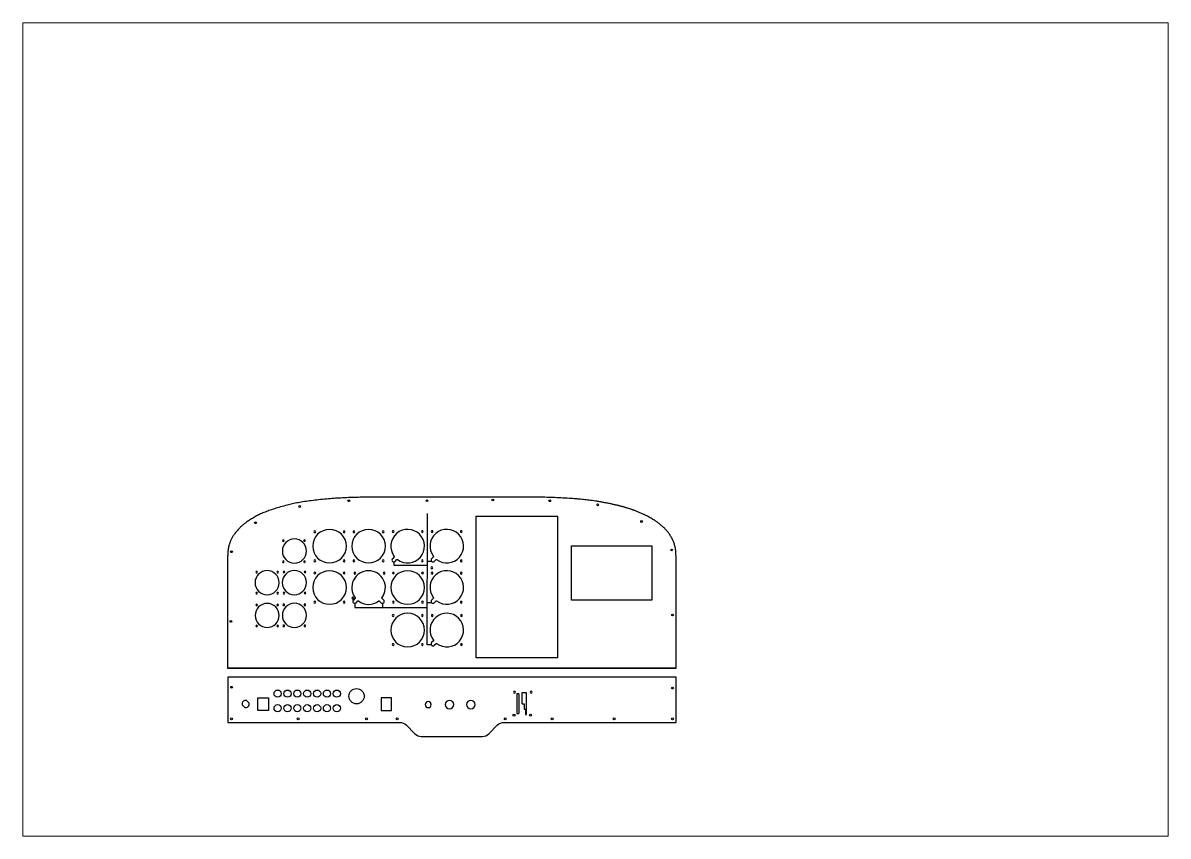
# Paper-space layout 'Layout2' of a CAD drawing. Header units: metres. Extents: x 45.34 to 46.5, y 71.67 to 72.5.
# The model-space entities are those that its viewports show. They can reach past a viewport. Long polylines and large blocks are cut down to what shows.
import ezdxf

# ---------------------------------------------------------------- set-up
doc = ezdxf.new("R2010")
doc.units = ezdxf.units.M
doc.layers.add('Default Layer', color=7, linetype='Continuous', lineweight=30)

# ---------------------------------------------------------------- blocks, each defined once
blk = doc.blocks.new('lowerpanel')
at = {"layer": 'Default Layer', "color": 18, "lineweight": 30, "true_color": 0x000000}
for points in [[(493.6, -88.5), (-506.4, -88.5), (-506.4, -88.5), (-506.4, -103.9), (-506.4, -103.9), (-506.4, -187.9), (-506.4, -187.9, 0.414212), (-504.9, -189.4), (-504.9, -189.4), (-122.2, -189.4), (-122.2, -189.4, -0.172809), (-108.1, -194.3), (-108.1, -194.3), (-88.7, -214.7), (-88.7, -214.7, 0.198912), (-74.6, -220.5), (-74.6, -220.5), (61.7, -220.5), (61.7, -220.5, 0.198912), (75.8, -214.7), (75.8, -214.7), (95.2, -194.3), (95.2, -194.3, -0.172809), (109.4, -189.4), (109.4, -189.4), (492.1, -189.4), (492.1, -189.4, 0.198916), (493.1, -189), (493.1, -189, 0.198916), (493.6, -187.9), (493.6, -187.9), (493.6, -103.9), (493.6, -103.9), (493.6, -88.5)], [(157.5, -170.4, 0.414214), (158.5, -171.4), (158.5, -171.4), (159.3, -171.4), (159.3, -171.4, 0.414214), (160.3, -170.4), (160.3, -170.4), (160.3, -123.4), (160.3, -123.4), (149.3, -123.4), (149.3, -123.4), (149.3, -146.4), (149.3, -146.4, 0.414214), (150.3, -147.4), (150.3, -147.4), (154.8, -147.4), (154.8, -147.4), (154.8, -159.4), (154.8, -159.4), (157.5, -159.4), (157.5, -159.4), (157.5, -170.4)], [(-474.2, -149.8), (-468.2, -155.9), (-468.2, -155.9, 0.257667), (-460.7, -153.7), (-460.7, -153.7, 0.257667), (-458.6, -146.3), (-458.6, -146.3), (-464.6, -140.3), (-464.6, -140.3, 0.257667), (-472.1, -142.4), (-472.1, -142.4, 0.257667), (-474.2, -149.8)]]:
    blk.add_lwpolyline(points, format="xyb", dxfattribs=at)
for points in [[(138.2, -168.4), (138.2, -168.6), (138.3, -168.8), (138.5, -168.9), (138.7, -169.1), (138.7, -169.1), (139, -169.2), (139.3, -169.3), (139.7, -169.4), (140, -169.4), (140, -169.4), (141.4, -169.4), (141.4, -169.4), (141.8, -169.4), (142.1, -169.3), (142.4, -169.2), (142.7, -169.1), (142.9, -168.9), (143.1, -168.8), (143.2, -168.6), (143.3, -168.4), (143.3, -168.4), (143.3, -126.4), (143.3, -126.4), (143.2, -126.2), (143.1, -126), (142.9, -125.8), (142.7, -125.7), (142.4, -125.5), (142.1, -125.5), (141.8, -125.4), (141.4, -125.4), (141.4, -125.4), (140, -125.4), (140, -125.4), (139.7, -125.4), (139.3, -125.5), (139, -125.5), (138.7, -125.7), (138.7, -125.7), (138.5, -125.8), (138.3, -126), (138.2, -126.2), (138.2, -126.4), (138.2, -126.4), (138.2, -168.4)], [(-163.8, -162.2), (-152.3, -162.2), (-152.3, -162.2), (-140.8, -162.2), (-140.8, -162.2), (-140.8, -134), (-140.8, -134), (-152.3, -134), (-152.3, -134), (-163.8, -134), (-163.8, -134), (-163.8, -162.2)]]:
    blk.add_lwpolyline(points, dxfattribs=at)
at = {"layer": 'Default Layer', "color": 18, "lineweight": 30, "true_color": 0x000000, "extrusion": (0, 0, -1)}
blk.add_lwpolyline([(427.3, -134), (415.7, -134), (415.7, -134), (415.7, -162.2), (415.7, -162.2), (427.3, -162.2), (427.3, -162.2), (438.8, -162.2), (438.8, -162.2), (438.8, -134), (438.8, -134), (427.3, -134)], dxfattribs=at)
at = {"layer": 'Default Layer', "color": 18, "lineweight": 30, "true_color": 0x000000}
for centre, radius in [((-497.6, -110.8), 2), ((-395, -124.9), 8), ((-373, -124.9), 8), ((-351, -124.9), 8), ((-329, -124.9), 8), ((-307, -124.9), 8), ((-285, -124.9), 8), ((-263, -124.9), 8), ((-218.9, -130.8), 17), ((485.6, -112.5), 2), ((-395, -157.5), 8), ((-373, -157.5), 8), ((-351, -157.5), 8), ((-329, -157.5), 8), ((-307, -157.5), 8), ((-285, -157.5), 8), ((-263, -157.5), 8), ((132.1, -173.1), 2.25), ((169.1, -173.1), 2.25), ((-498, -181), 2.1), ((-349.1, -181), 2.1), ((-196.9, -181), 2.1), ((-128.6, -181), 2.1), ((112.8, -181.2), 2.1), ((217.1, -181.3), 2.1), ((355.3, -181.3), 2.1), ((485.6, -181.3), 2.1)]:
    blk.add_circle(centre, radius, dxfattribs=at)
at = {"layer": 'Default Layer', "color": 18, "lineweight": 30, "true_color": 0x000000, "extrusion": (0, 0, -1)}
for centre, radius in [((-133.5, -121.7), 2.25), ((-170.5, -121.7), 2.25), ((59.2, -149.4), 6.75), ((11.8, -149.4), 9.5), ((-35.7, -149.4), 9.5)]:
    blk.add_circle(centre, radius, dxfattribs=at)

msp = doc.modelspace()

# ---------------------------------------------------------------- linework, layer by layer
at = {"layer": 'Default Layer', "color": 18, "lineweight": 30, "true_color": 0x000000}
for p, q in [((-18.4, 28.7), (-28, 28.7)), ((-128, -64.8), (-128, -74.5)), ((-18.4, -63.5), (-28, -63.5)), ((526.8, -209.1), (-473.2, -209.1))]:
    msp.add_line(p, q, dxfattribs=at)
for points in [[(526.8, -209.1), (526.8, -193.1), (526.8, -193.1), (526.8, -180.1), (526.8, -180.1), (526.8, 27.6), (526.8, 27.6), (526.8, 40.3), (526.8, 40.3), (526.8, 41.4), (526.7, 42.6), (526.7, 43.7), (526.6, 44.8), (526.6, 45.9), (526.5, 46.9), (526.5, 47.9), (526.4, 48.9), (526.4, 49.9), (526.3, 50.8), (526.2, 51.6), (526.2, 52.4), (526.1, 53.1), (526, 53.8), (525.9, 54.4), (525.9, 54.4), (525.6, 56.2), (525.3, 57.9), (525, 59.5), (524.7, 61), (524.3, 62.5), (524, 63.9), (523.7, 65.2), (523.3, 66.5), (523, 67.6), (522.6, 68.8), (522.3, 69.8), (521.9, 70.8), (521.6, 71.7), (521.3, 72.6), (520.9, 73.4), (520.9, 73.4), (520, 75.4), (519, 77.5), (518, 79.4), (516.9, 81.3), (515.9, 83.2), (514.8, 85), (513.7, 86.7), (512.6, 88.4), (511.5, 90), (510.4, 91.6), (509.3, 93), (508.2, 94.5), (507.1, 95.8), (506, 97.1), (505, 98.3), (503.9, 99.5), (502.9, 100.6), (501.8, 101.6), (500.8, 102.6), (500.8, 102.6), (499.2, 104.1), (497.6, 105.5), (496.1, 106.9), (494.6, 108.2), (493.1, 109.5), (491.7, 110.7), (490.3, 111.8), (489, 112.9), (487.6, 113.9), (486.4, 114.9), (485.1, 115.8), (483.9, 116.7), (482.8, 117.5), (481.7, 118.3), (480.6, 119.1), (479.5, 119.8), (478.5, 120.4), (477.5, 121), (477.5, 121), (475.4, 122.4), (473.2, 123.7), (471.1, 124.9), (469.1, 126.1), (467.1, 127.2), (465.1, 128.3), (463.3, 129.3), (461.4, 130.3), (459.7, 131.2), (457.9, 132), (456.3, 132.9), (454.7, 133.6), (453.1, 134.3), (451.6, 135), (450.2, 135.6), (450.2, 135.6), (448.3, 136.5), (446.4, 137.3), (444.6, 138), (442.9, 138.7), (441.2, 139.4), (439.6, 140), (438.1, 140.6), (436.6, 141.2), (435.2, 141.8), (433.8, 142.3), (432.5, 142.7), (431.3, 143.2), (430.1, 143.6), (429, 144), (427.9, 144.3), (427.9, 144.3), (426.1, 144.9), (424.4, 145.5), (422.7, 146.1), (421.1, 146.6), (419.6, 147.1), (418, 147.5), (416.6, 148), (415.1, 148.4), (413.7, 148.9), (412.3, 149.3), (411, 149.7), (409.6, 150), (408.3, 150.4), (406.9, 150.8), (406.9, 150.8), (405.7, 151.1), (404.5, 151.4), (403.3, 151.7), (402, 152.1), (400.8, 152.4), (399.5, 152.7), (398.2, 153), (396.8, 153.4), (395.5, 153.7), (394, 154), (392.6, 154.4), (391.1, 154.7), (389.5, 155.1), (387.9, 155.5), (386.2, 155.9), (384.4, 156.3), (384.4, 156.3), (382.5, 156.7), (380.5, 157), (378.6, 157.4), (376.7, 157.8), (374.8, 158.2), (372.9, 158.5), (371, 158.9), (369.2, 159.2), (367.4, 159.6), (365.6, 159.9), (363.9, 160.2), (362.2, 160.6), (360.5, 160.9), (358.9, 161.2), (357.4, 161.4), (355.9, 161.7), (354.4, 161.9), (353.1, 162.2), (351.8, 162.4), (350.5, 162.6), (350.5, 162.6), (346.9, 163.1), (343.3, 163.6), (339.8, 164.1), (336.4, 164.6), (333, 165), (329.7, 165.4), (326.5, 165.8), (323.3, 166.2), (320.1, 166.5), (317.1, 166.8), (314, 167.1), (311.1, 167.4), (308.1, 167.7), (305.3, 167.9), (302.4, 168.1), (299.6, 168.4), (296.9, 168.6), (294.2, 168.7), (291.5, 168.9), (288.9, 169.1), (288.9, 169.1), (284.1, 169.4), (279.4, 169.7), (274.7, 169.9), (270.1, 170.2), (265.5, 170.4), (261, 170.6), (256.5, 170.8), (252.1, 171), (247.6, 171.1), (243.2, 171.3), (238.9, 171.4), (234.5, 171.6), (230.2, 171.7), (225.8, 171.8), (225.8, 171.8), (210.4, 172.2), (210.4, 172.2), (110, 172.2), (110, 172.2), (6.9, 172.2), (6.9, 172.2), (-155.2, 172.2), (-155.2, 172.2), (-159.2, 172.1), (-163.1, 172), (-167, 171.9), (-170.8, 171.8), (-174.7, 171.7), (-178.5, 171.6), (-182.2, 171.5), (-185.9, 171.4), (-189.6, 171.2), (-193.2, 171.1), (-196.8, 171), (-200.3, 170.9), (-203.8, 170.8), (-207.3, 170.6), (-210.6, 170.5), (-214, 170.3), (-217.2, 170.2), (-220.4, 170), (-223.6, 169.9), (-226.7, 169.7), (-229.7, 169.5), (-232.6, 169.4), (-235.5, 169.2), (-238.3, 169), (-241.1, 168.8), (-243.8, 168.5), (-243.8, 168.5), (-248.4, 168.1), (-252.9, 167.7), (-257.4, 167.3), (-261.8, 166.9), (-266.1, 166.4), (-270.4, 166), (-274.6, 165.5), (-278.7, 165), (-282.7, 164.5), (-286.6, 164), (-290.5, 163.5), (-294.4, 163), (-298.1, 162.4), (-301.8, 161.9), (-305.4, 161.3), (-308.9, 160.7), (-312.4, 160.1), (-315.8, 159.5), (-319.1, 158.9), (-322.4, 158.2), (-325.6, 157.6), (-328.7, 156.9), (-331.8, 156.2), (-334.8, 155.5), (-337.7, 154.8), (-340.6, 154.1), (-340.6, 154.1), (-344.4, 153.1), (-348.1, 152.1), (-351.7, 151.1), (-355.3, 150.1), (-358.8, 149.1), (-362.2, 148.1), (-365.5, 147.1), (-368.8, 146.1), (-371.9, 145.1), (-375, 144), (-378.1, 143), (-381, 142), (-383.9, 140.9), (-386.7, 139.9), (-389.4, 138.8), (-392.1, 137.7), (-394.6, 136.6), (-397.1, 135.6), (-399.6, 134.5), (-401.9, 133.3), (-404.2, 132.2), (-406.4, 131.1), (-408.5, 129.9), (-408.5, 129.9), (-411, 128.6), (-413.4, 127.2), (-415.7, 125.9), (-418, 124.5), (-420.2, 123.2), (-422.3, 121.9), (-424.4, 120.6), (-426.4, 119.3), (-428.3, 118), (-430.2, 116.7), (-432, 115.5), (-433.7, 114.2), (-435.4, 113), (-437, 111.7), (-438.5, 110.5), (-440, 109.2), (-441.5, 108), (-442.8, 106.8), (-444.2, 105.5), (-445.4, 104.3), (-446.6, 103.1), (-446.6, 103.1), (-448.3, 101.3), (-449.9, 99.6), (-451.4, 97.8), (-452.9, 96.1), (-454.3, 94.5), (-455.7, 92.8), (-457, 91.2), (-458.2, 89.6), (-459.3, 88), (-460.4, 86.4), (-461.4, 84.9), (-462.4, 83.3), (-463.2, 81.8), (-464, 80.4), (-464.8, 78.9), (-465.5, 77.5), (-466.1, 76.1), (-466.1, 76.1), (-466.7, 74.5), (-467.3, 73), (-467.9, 71.5), (-468.4, 70.1), (-468.9, 68.7), (-469.4, 67.3), (-469.8, 65.9), (-470.2, 64.6), (-470.5, 63.3), (-470.8, 62.1), (-471.1, 60.8), (-471.4, 59.6), (-471.6, 58.3), (-471.8, 57.1), (-472, 55.9), (-472, 55.9), (-472.3, 53.7), (-472.5, 51.5), (-472.7, 49.2), (-472.9, 47), (-473, 44.8), (-473.1, 42.5), (-473.2, 40.3), (-473.2, 40.3), (-473.2, 27.6), (-473.2, 27.6), (-473.2, -177.1), (-473.2, -177.1), (-473.2, -193.1), (-473.2, -193.1), (-473.2, -209.1), (-473.2, -209.1), (526.8, -209.1)], [(-102.5, 27.4), (-102.5, 19.9), (-102.5, 19.9), (-28, 19.9)], [(-189.7, -64.8), (-189.7, -74.5), (-189.7, -74.5), (-128, -74.5), (-128, -74.5), (-28, -74.5)]]:
    msp.add_lwpolyline(points, dxfattribs=at)
at = {"layer": 'Default Layer', "color": 18, "lineweight": 30, "true_color": 0x000000, "extrusion": (0, 0, -1)}
for points in [[(18.4, -157.1), (28.1, -157.1), (28.1, -157.1), (27.8, 135.6)], [(-81.2, -186.2), (-81.2, 129.8), (-81.2, 129.8), (-262.2, 129.8), (-262.2, 129.8), (-262.2, -186.2), (-262.2, -186.2), (-81.2, -186.2)], [(-293.8, -57.6), (-293.8, 63.4), (-293.8, 63.4), (-472.8, 63.4), (-472.8, 63.4), (-472.8, -57.6), (-472.8, -57.6), (-293.8, -57.6)]]:
    msp.add_lwpolyline(points, dxfattribs=at)
at = {"layer": 'Default Layer', "color": 18, "lineweight": 30, "true_color": 0x000000}
for points in [[(-105.5, 34.7, 0.414214), (-105.5, 28.7), (-105.5, 28.7, 0.414214), (-99.5, 28.7), (-99.5, 28.7), (-95.5, 32.6), (-95.5, 32.6, -0.374855), (-94.3, 32.7), (-94.3, 32.7, 0.394402), (-43.4, 37.9), (-43.4, 37.9, 0.394402), (-45.1, 89.1), (-45.1, 89.1, 0.394402), (-96.3, 90.8), (-96.3, 90.8, 0.394402), (-101.5, 39.9), (-101.5, 39.9, -0.374854), (-101.6, 38.7), (-101.6, 38.7), (-105.5, 34.7)], [(-18.4, 34.7, 0.414214), (-18.4, 28.7), (-18.4, 28.7, 0.414214), (-12.3, 28.7), (-12.3, 28.7), (-8.4, 32.6), (-8.4, 32.6, -0.374855), (-7.1, 32.7), (-7.1, 32.7, 0.394402), (43.7, 37.9), (43.7, 37.9, 0.394402), (42, 89.1), (42, 89.1, 0.394402), (-9.1, 90.8), (-9.1, 90.8, 0.394402), (-14.3, 39.9), (-14.3, 39.9, -0.374854), (-14.4, 38.7), (-14.4, 38.7), (-18.4, 34.7)], [(-192.7, -57.5, 0.414214), (-192.7, -63.5), (-192.7, -63.5, 0.414214), (-186.7, -63.5), (-186.7, -63.5), (-182.8, -59.6), (-182.8, -59.6, -0.374846), (-181.5, -59.5), (-181.5, -59.5, 0.336415), (-136.2, -59.5), (-136.2, -59.5, -0.374849), (-135, -59.6), (-135, -59.6), (-131.1, -63.5), (-131.1, -63.5, 0.414214), (-125, -63.5), (-125, -63.5, 0.414214), (-125, -57.5), (-125, -57.5), (-129, -53.5), (-129, -53.5, -0.374853), (-129, -52.3), (-129, -52.3, 0.28488), (-125.3, -13), (-125.3, -13, 0.28488), (-158.9, 7.8), (-158.9, 7.8, 0.28488), (-192.4, -13), (-192.4, -13, 0.28488), (-188.7, -52.3), (-188.7, -52.3, -0.374853), (-188.8, -53.5), (-188.8, -53.5), (-192.7, -57.5)], [(-18.4, -57.5, 0.414214), (-18.4, -63.5), (-18.4, -63.5, 0.414214), (-12.3, -63.5), (-12.3, -63.5), (-8.4, -59.6), (-8.4, -59.6, -0.374855), (-7.1, -59.5), (-7.1, -59.5, 0.394402), (43.7, -54.3), (43.7, -54.3, 0.394402), (42, -3.1), (42, -3.1, 0.394402), (-9.1, -1.4), (-9.1, -1.4, 0.394402), (-14.3, -52.3), (-14.3, -52.3, -0.374854), (-14.4, -53.5), (-14.4, -53.5), (-18.4, -57.5)], [(-18.4, -152.4, 0.414214), (-18.4, -158.4), (-18.4, -158.4, 0.414214), (-12.3, -158.4), (-12.3, -158.4), (-8.4, -154.5), (-8.4, -154.5, -0.374855), (-7.1, -154.4), (-7.1, -154.4, 0.394402), (43.7, -149.2), (43.7, -149.2, 0.394402), (42, -98.1), (42, -98.1, 0.394402), (-9.1, -96.3), (-9.1, -96.3, 0.394402), (-14.3, -147.2), (-14.3, -147.2, -0.374854), (-14.4, -148.5), (-14.4, -148.5), (-18.4, -152.4)]]:
    msp.add_lwpolyline(points, format="xyb", dxfattribs=at)
for centre in [(-202.9, 163.9), (-28.6, 163.9), (118.2, 165.6), (245.1, 163.9), (352, 154.8), (-312.5, 151), (-411, 114.9), (450, 117.6), (-464.5, 50.2), (517.1, 54.1), (518.8, -90.9), (-466, -105.1)]:
    msp.add_circle(centre, 2, dxfattribs=at)
at = {"layer": 'Default Layer', "color": 18, "lineweight": 30, "true_color": 0x000000, "extrusion": (0, 0, -1)}
for centre, radius in [((324.3, 51.7), 26.9), ((301.8, 74.9), 1.78), ((245.9, 62.6), 37.5), ((278.6, 94.8), 2), ((213.5, 94.8), 2), ((158.9, 62.6), 37.5), ((191.5, 94.8), 2), ((126.4, 94.8), 2), ((104.1, 95.1), 2), ((39, 95.1), 2), ((17.3, 95.1), 2), ((-47.8, 95.1), 2), ((348.8, 74.8), 1.78), ((348.8, 27.8), 1.78), ((301.8, 27.9), 1.78), ((278.6, 29.8), 2), ((213.5, 29.8), 2), ((191.5, 29.8), 2), ((126.4, 29.8), 2), ((39, 30), 2), ((-47.8, 30), 2), ((385.1, -18.8), 26.9), ((408.6, 4.7), 1.78), ((361.6, 4.7), 1.78), ((324.4, -18.7), 26.9), ((347.6, 4.9), 1.78), ((300.6, 5), 1.78), ((245.9, -29.6), 37.5), ((278.6, 2.7), 2), ((213.5, 2.7), 2), ((189.3, 2.3), 2), ((124.3, 2.3), 2), ((71.6, -29.6), 37.5), ((103.7, 2.7), 2), ((38.6, 2.7), 2), ((17.7, 14.2), 2), ((17.3, 2.5), 2), ((-47.8, 2.5), 2), ((408.6, -42.2), 1.78), ((361.6, -42.2), 1.78), ((347.6, -42.1), 1.78), ((300.6, -42), 1.78), ((385, -91.9), 26.9), ((408.6, -68.5), 1.78), ((361.6, -68.5), 1.78), ((324.3, -91.7), 26.9), ((348, -68.1), 1.78), ((301, -68.1), 1.78), ((278.6, -62.3), 2), ((213.5, -62.3), 2), ((194.2, -53.1), 2), ((103.7, -62.3), 2), ((38.6, -62.3), 2), ((-47.8, -62.5), 2), ((71.6, -124.6), 37.5), ((104.1, -91.9), 2), ((39, -91.9), 2), ((16.9, -91.9), 2), ((-48.2, -91.9), 2), ((408.6, -115.5), 1.78), ((361.6, -115.5), 1.78), ((348, -115.1), 1.78), ((301, -115.1), 1.78), ((104.1, -156.9), 2), ((39, -156.9), 2), ((-48.2, -156.9), 2)]:
    msp.add_circle(centre, radius, dxfattribs=at)

# ---------------------------------------------------------------- block references
msp.add_blockref('lowerpanel', (33.3, -141.3))

psp = doc.layouts.new('Layout2')

# ---------------------------------------------------------------- viewports
at = {"layer": '0'}
psp.add_viewport(center=(45.9197, 72.083), size=(1.1692, 0.830238), view_center_point=(347.1954, 322.7298), view_height=1813.491681, dxfattribs=at)

doc.saveas('drawing.dxf')
